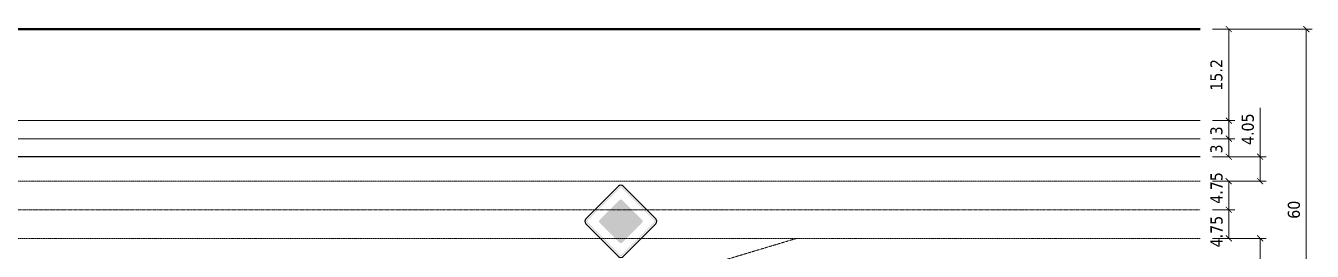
# Model space of a CAD drawing. Header units: millimetres. Extents: x -492806 to 8131902, y -181351 to 2373952.
# Drawn here: x 1214106 to 1428188, y 407673 to 445110 of the extents above; entities that cross this region are included whole.
import ezdxf

# ---------------------------------------------------------------- set-up
doc = ezdxf.new("R2010")
doc.units = ezdxf.units.MM
doc.header["$LTSCALE"] = 50
doc.linetypes.add('CENTER2', pattern=[28.575, 19.05, -3.175, 3.175, -3.175])
doc.linetypes.add('DASHED', pattern=[19.05, 12.7, -6.35])
for name, color, linetype, lineweight in [('cherwona', 7, 'Continuous', 50), ('dorogi', 7, 'Continuous', 30), ('osi', 13, 'Continuous', 15), ('smuga', 142, 'Continuous', 15), ('text', 5, 'Continuous', 15), ('trotuar', 212, 'Continuous', 15)]:
    doc.layers.add(name, color=color, linetype=linetype, lineweight=lineweight)
doc.styles.get("Standard").update_dxf_attribs({"font": 'tahoma.ttf'})
doc.dimstyles.new('S-25$0', dxfattribs={"dimscale": 0, "dimtxt": 2, "dimasz": 1, "dimexe": 1, "dimexo": 2, "dimgap": 1, "dimtad": 3, "dimlfac": 0.001, "dimzin": 9, "dimdsep": 46, "dimtxsty": 'Standard', "dimblk": 'ARCHTICK', "dimcen": 2, "dimclrd": 256, "dimclre": 256, "dimclrt": 256, "dimadec": 0, "dimazin": 2, "dimtfac": 1, "dimtmove": 0, "dimatfit": 3, "dimldrblk": 'DOTSMALL', "dimfxl": 1, "dimlwd": -1, "dimlwe": -1, "dimarcsym": 0})

# ---------------------------------------------------------------- blocks, each defined once
blk = doc.blocks.new('_ArchTick')
at = {"color": 0, "linetype": 'ByBlock', "const_width": 0.15}
blk.add_lwpolyline([(-0.5, -0.5), (0.5, 0.5)], dxfattribs=at)
blk = doc.blocks.new('*D387')
at = {"layer": 'Defpoints', "color": 0, "transparency": 16777216}
for p in [(1409559, 419307), (1414293, 419307), (1409559, 414557)]:
    blk.add_point(p, dxfattribs=at)
at = {"layer": 'text', "transparency": 16777216}
for p, q in [((1411561, 419307), (1415294, 419307)), ((1414293, 414557), (1414293, 419307)), ((1411561, 414557), (1415294, 414557))]:
    blk.add_line(p, q, dxfattribs=at)
at = {"layer": 'text', "transparency": 16777216, "xscale": 1001.001001001001, "yscale": 1001.001001001001, "zscale": 1001.001001001001}
for p, rotation in [((1414293, 419307), 90), ((1414293, 414557), 270)]:
    blk.add_blockref('_ArchTick', p, dxfattribs=dict(at, rotation=rotation))
at = {"layer": 'text', "transparency": 16777216, "insert": (1412270, 418176), "char_height": 2002, "attachment_point": 5, "rotation": 90}
blk.add_mtext('4.75', dxfattribs=at)
blk = doc.blocks.new('_DotSmall')
at = {"color": 0, "linetype": 'ByBlock', "const_width": 0.5}
blk.add_lwpolyline([(-0.0625, 0, 1), (0.0625, 0, 1)], format="xyb", close=True, dxfattribs=at)
blk = doc.blocks.new('*D388')
at = {"layer": 'Defpoints', "color": 0, "transparency": 16777216}
for p in [(1409559, 414557), (1414293, 414557), (1409559, 409807)]:
    blk.add_point(p, dxfattribs=at)
at = {"layer": 'text', "transparency": 16777216}
for p, q in [((1411561, 414557), (1415294, 414557)), ((1414293, 409807), (1414293, 414557)), ((1411561, 409807), (1415294, 409807))]:
    blk.add_line(p, q, dxfattribs=at)
at = {"layer": 'text', "transparency": 16777216, "xscale": 1001.001001001001, "yscale": 1001.001001001001, "zscale": 1001.001001001001}
for p, rotation in [((1414293, 414557), 90), ((1414293, 409807), 270)]:
    blk.add_blockref('_ArchTick', p, dxfattribs=dict(at, rotation=rotation))
at = {"layer": 'text', "transparency": 16777216, "insert": (1412270, 410925), "char_height": 2002, "attachment_point": 5, "rotation": 90}
blk.add_mtext('4.75', dxfattribs=at)
blk = doc.blocks.new('*D389')
at = {"layer": 'Defpoints', "color": 0, "transparency": 16777216}
for p in [(1409559, 409807), (1419512, 409807), (1409559, 405757)]:
    blk.add_point(p, dxfattribs=at)
at = {"layer": 'text', "transparency": 16777216}
for p, q in [((1411561, 409807), (1420513, 409807)), ((1419512, 409807), (1419512, 405757)), ((1411561, 405757), (1420513, 405757)), ((1419512, 405757), (1419512, 397608))]:
    blk.add_line(p, q, dxfattribs=at)
at = {"layer": 'text', "transparency": 16777216, "xscale": 1001.001001001001, "yscale": 1001.001001001001, "zscale": 1001.001001001001}
for p, rotation in [((1419512, 409807), 90), ((1419512, 405757), 270)]:
    blk.add_blockref('_ArchTick', p, dxfattribs=dict(at, rotation=rotation))
at = {"layer": 'text', "transparency": 16777216, "insert": (1417469, 401182), "char_height": 2002, "attachment_point": 5, "rotation": 90}
blk.add_mtext('4.05', dxfattribs=at)
blk = doc.blocks.new('*D394')
at = {"layer": 'Defpoints', "color": 0, "transparency": 16777216}
for p in [(1409559, 423357), (1409559, 419307), (1419512, 419307)]:
    blk.add_point(p, dxfattribs=at)
at = {"layer": 'text', "transparency": 16777216}
for p, q in [((1419512, 423357), (1419512, 431505)), ((1411561, 423357), (1420513, 423357)), ((1419512, 419307), (1419512, 423357)), ((1411561, 419307), (1420513, 419307))]:
    blk.add_line(p, q, dxfattribs=at)
at = {"layer": 'text', "transparency": 16777216, "xscale": 1001.001001001001, "yscale": 1001.001001001001, "zscale": 1001.001001001001}
for p, rotation in [((1419512, 423357), 90), ((1419512, 419307), 270)]:
    blk.add_blockref('_ArchTick', p, dxfattribs=dict(at, rotation=rotation))
at = {"layer": 'text', "transparency": 16777216, "insert": (1417469, 427931), "char_height": 2002, "attachment_point": 5, "rotation": 90}
blk.add_mtext('4.05', dxfattribs=at)
blk = doc.blocks.new('*D395')
at = {"layer": 'Defpoints', "color": 0, "transparency": 16777216}
for p in [(1409559, 426357), (1409559, 423357), (1414293, 423357)]:
    blk.add_point(p, dxfattribs=at)
at = {"layer": 'text', "transparency": 16777216}
for p, q in [((1411561, 426357), (1415294, 426357)), ((1414293, 426357), (1414293, 423357)), ((1411561, 423357), (1415294, 423357))]:
    blk.add_line(p, q, dxfattribs=at)
at = {"layer": 'text', "transparency": 16777216, "xscale": 1001.001001001001, "yscale": 1001.001001001001, "zscale": 1001.001001001001}
for p, rotation in [((1414293, 426357), 90), ((1414293, 423357), 270)]:
    blk.add_blockref('_ArchTick', p, dxfattribs=dict(at, rotation=rotation))
at = {"layer": 'text', "transparency": 16777216, "insert": (1412249, 424654), "char_height": 2002, "attachment_point": 5, "rotation": 90}
blk.add_mtext('3', dxfattribs=at)
blk = doc.blocks.new('*D393')
at = {"layer": 'Defpoints', "color": 0, "transparency": 16777216}
for p in [(1409559, 429357), (1409559, 426357), (1414293, 426357)]:
    blk.add_point(p, dxfattribs=at)
at = {"layer": 'text', "transparency": 16777216}
for p, q in [((1411561, 429357), (1415294, 429357)), ((1414293, 429357), (1414293, 426357)), ((1411561, 426357), (1415294, 426357))]:
    blk.add_line(p, q, dxfattribs=at)
at = {"layer": 'text', "transparency": 16777216, "xscale": 1001.001001001001, "yscale": 1001.001001001001, "zscale": 1001.001001001001}
for p, rotation in [((1414293, 429357), 90), ((1414293, 426357), 270)]:
    blk.add_blockref('_ArchTick', p, dxfattribs=dict(at, rotation=rotation))
at = {"layer": 'text', "transparency": 16777216, "insert": (1412249, 427654), "char_height": 2002, "attachment_point": 5, "rotation": 90}
blk.add_mtext('3', dxfattribs=at)
blk = doc.blocks.new('*D396')
at = {"layer": 'Defpoints', "color": 0, "transparency": 16777216}
for p in [(1409559, 444557), (1414293, 444557), (1409559, 429357)]:
    blk.add_point(p, dxfattribs=at)
at = {"layer": 'text', "transparency": 16777216}
for p, q in [((1411561, 444557), (1415294, 444557)), ((1414293, 429357), (1414293, 444557)), ((1411561, 429357), (1415294, 429357))]:
    blk.add_line(p, q, dxfattribs=at)
at = {"layer": 'text', "transparency": 16777216, "xscale": 1001.001001001001, "yscale": 1001.001001001001, "zscale": 1001.001001001001}
for p, rotation in [((1414293, 444557), 90), ((1414293, 429357), 270)]:
    blk.add_blockref('_ArchTick', p, dxfattribs=dict(at, rotation=rotation))
at = {"layer": 'text', "transparency": 16777216, "insert": (1412249, 436957), "char_height": 2002, "attachment_point": 5, "rotation": 90}
blk.add_mtext('15.2', dxfattribs=at)
blk = doc.blocks.new('*D397')
at = {"layer": 'Defpoints', "color": 0, "transparency": 16777216}
for p in [(1409559, 444557), (1427187, 444557), (1409559, 384557)]:
    blk.add_point(p, dxfattribs=at)
at = {"layer": 'text', "transparency": 16777216}
for p, q in [((1411561, 444557), (1428188, 444557)), ((1427187, 384557), (1427187, 444557)), ((1411561, 384557), (1428188, 384557))]:
    blk.add_line(p, q, dxfattribs=at)
at = {"layer": 'text', "transparency": 16777216, "xscale": 1001.001001001001, "yscale": 1001.001001001001, "zscale": 1001.001001001001}
for p, rotation in [((1427187, 444557), 90), ((1427187, 384557), 270)]:
    blk.add_blockref('_ArchTick', p, dxfattribs=dict(at, rotation=rotation))
at = {"layer": 'text', "transparency": 16777216, "insert": (1425144, 414557), "char_height": 2002, "attachment_point": 5, "rotation": 90}
blk.add_mtext('60', dxfattribs=at)
blk = doc.blocks.new('sdfahgas')
h = blk.add_hatch(color=7)
edge = h.paths.add_edge_path(flags=16)
edge.add_line((6.61, 6.61), (0.16, 13.06))
edge.add_arc((0, 12.9), 0.223, 45, 135)
edge.add_line((-0.16, 13.06), (-6.61, 6.61))
edge.add_arc((-6.45, 6.45), 0.223, 135, 225)
edge.add_line((-6.61, 6.29), (-0.16, -0.16))
edge.add_arc((0, 0), 0.223, 225, 315)
edge.add_line((0.16, -0.16), (6.61, 6.29))
edge.add_arc((6.45, 6.45), 0.223, -45, 45)
edge = h.paths.add_edge_path()
edge.add_line((-0.28, 13.18), (-6.73, 6.73))
edge.add_arc((-6.45, 6.45), 0.393, 135, 225)
edge.add_line((-6.73, 6.17), (-0.28, -0.28))
edge.add_arc((0, 0), 0.393, 225, 315)
edge.add_line((0.28, -0.28), (6.73, 6.17))
edge.add_arc((6.45, 6.45), 0.393, -45, 45)
edge.add_line((6.73, 6.73), (0.28, 13.18))
edge.add_arc((0, 12.9), 0.393, 45, 135)
h = blk.add_hatch(color=7)
edge = h.paths.add_edge_path(flags=16)
edge.add_line((-0.15, 10.54), (-4.09, 6.6))
edge.add_arc((-3.94, 6.45), 0.217, 135, 225)
edge.add_line((-4.09, 6.3), (-0.15, 2.36))
edge.add_arc((0, 2.51), 0.217, 225, 315)
edge.add_line((0.15, 2.36), (4.09, 6.3))
edge.add_arc((3.94, 6.45), 0.217, -45, 45)
edge.add_line((4.09, 6.6), (0.15, 10.54))
edge.add_arc((0, 10.39), 0.217, 45, 135)
edge = h.paths.add_edge_path()
edge.add_arc((-3.94, 6.45), 0.375, 135, 225)
edge.add_line((-4.2, 6.19), (-0.27, 2.25))
edge.add_arc((0, 2.51), 0.375, 225, 315)
edge.add_line((0.27, 2.25), (4.2, 6.19))
edge.add_arc((3.94, 6.45), 0.375, -45, 45)
edge.add_line((4.2, 6.72), (0.27, 10.65))
edge.add_arc((0, 10.39), 0.375, 45, 135)
edge.add_line((-0.26, 10.65), (-4.2, 6.72))
blk.add_hatch(color=2).paths.add_polyline_path([(-4.11, 6.68), (-0.19, 10.6), (-0.04, 10.64), (0.11, 10.6), (0.19, 10.52), (4.07, 6.63), (4.14, 6.49), (4.12, 6.35), (4.05, 6.25), (0.13, 2.33), (0.04, 2.27), (-0.09, 2.27), (-0.2, 2.36), (-4.15, 6.31), (-4.19, 6.43), (-4.17, 6.57)])
at = {"color": 7}
for p, q in [((-0.48, 13.38), (-6.93, 6.93)), ((6.93, 6.93), (0.48, 13.38)), ((-6.93, 5.97), (-0.48, -0.48)), ((0.48, -0.48), (6.93, 5.97))]:
    blk.add_line(p, q, dxfattribs=at)
for centre, start, end in [((0, 12.9), 45, 135), ((-6.45, 6.45), 135, 225), ((6.45, 6.45), 315, 45), ((0, 0), 225, 315)]:
    blk.add_arc(centre, 0.675, start, end, dxfattribs=at)

msp = doc.modelspace()

# ---------------------------------------------------------------- linework, layer by layer
at = {"layer": 'cherwona', "color": 1}
msp.add_line((1409558.647, 444556.687), (1142581.971, 444556.687), dxfattribs=at)
at = {"layer": 'dorogi'}
msp.add_line((1409558.647, 423356.598), (1150537.685, 423356.373), dxfattribs=at)
at = {"layer": 'osi', "linetype": 'CENTER2', "ltscale": 0.02}
msp.add_line((1109678.034, 414556.687), (1409558.647, 414556.687), dxfattribs=at)
at = {"layer": 'smuga', "linetype": 'DASHED', "ltscale": 0.01}
for p, q in [((1409558.647, 419306.687), (1109678.034, 419306.687)), ((1409558.647, 409806.687), (1109678.034, 409806.687)), ((1308054.266, 399506.687), (1342456.805, 409827.449))]:
    msp.add_line(p, q, dxfattribs=at)
at = {"layer": 'trotuar'}
for p, q in [((1409558.647, 429356.577), (1150537.934, 429356.3)), ((1409558.647, 426356.588), (1150537.796, 426356.34))]:
    msp.add_line(p, q, dxfattribs=at)

# ---------------------------------------------------------------- block references
at = {"color": 0, "xscale": 840.0000000000003, "yscale": 840.0000000000003, "zscale": 840.0000000000003, "rotation": 270}
msp.add_blockref('sdfahgas', (1307716.277, 412636.049), dxfattribs=at)

# ---------------------------------------------------------------- dimensions: what is measured, and where the dimension line sits
at = {"layer": 'text'}
dim = msp.add_linear_dim(base=(1414292.619, 444556.687), p1=(1409558.647, 429356.687), p2=(1409558.647, 444556.687), angle=270, text='15.2', dimstyle='S-25$0', override={"dimscale": 1001.001001, "dimtxt": 2}, dxfattribs=at)
dim.commit()
dim.dimension.update_dxf_attribs({"geometry": '*D396', "text_midpoint": (1412248.937, 436956.687)})
dim = msp.add_linear_dim(base=(1427186.929, 444556.687), p1=(1409558.647, 384556.687), p2=(1409558.647, 444556.687), angle=90, dimstyle='S-25$0', override={"dimscale": 1001.001001, "dimtxt": 2}, dxfattribs=at)
dim.commit()
dim.dimension.update_dxf_attribs({"geometry": '*D397', "text_midpoint": (1425143.919, 414556.687)})
for base, p1, p2, angle, picture, middle in [((1419511.889, 419306.687), (1409558.647, 423356.687), (1409558.647, 419306.687), 270, '*D394', (1419511.889, 427931.443)), ((1414292.619, 419306.687), (1409558.647, 414556.687), (1409558.647, 419306.687), 90, '*D387', (1414292.619, 418176.345)), ((1414292.619, 414556.687), (1409558.647, 409806.687), (1409558.647, 414556.687), 90, '*D388', (1414292.619, 410924.576)), ((1419511.889, 409806.687), (1409558.647, 405756.687), (1409558.647, 409806.687), 90, '*D389', (1419511.889, 401181.931))]:
    dim = msp.add_linear_dim(base=base, p1=p1, p2=p2, angle=angle, dimstyle='S-25$0', override={"dimscale": 1001.001001, "dimtxt": 2}, dxfattribs=at)
    dim.commit()
    dim.dimension.update_dxf_attribs({"geometry": picture, "text_midpoint": middle, "dimtype": 160})
for base, p1, p2, picture, middle in [((1414292.619, 426356.687), (1409558.647, 429356.687), (1409558.647, 426356.687), '*D393', (1414292.619, 427654.192)), ((1414292.619, 423356.687), (1409558.647, 426356.687), (1409558.647, 423356.687), '*D395', (1414292.619, 424654.192))]:
    dim = msp.add_linear_dim(base=base, p1=p1, p2=p2, angle=270, text='3', dimstyle='S-25$0', override={"dimscale": 1001.001001, "dimtxt": 2}, dxfattribs=at)
    dim.commit()
    dim.dimension.update_dxf_attribs({"geometry": picture, "text_midpoint": middle, "dimtype": 160})

doc.saveas('drawing.dxf')
